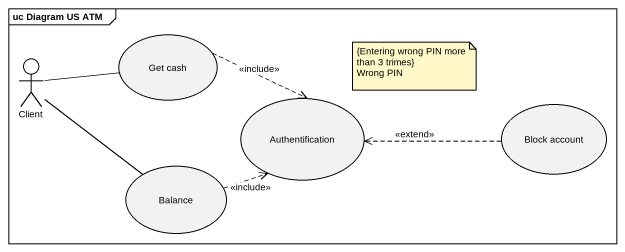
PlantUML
@startuml
mainframe uc Diagram US ATM
usecase "Get cash" as Get_cash
actor Client
usecase Authentification
usecase "Block account" as Block_account
usecase Balance
Get_cash .right.> Authentification : <<include>>
Client -right- Get_cash
Client -right- Balance
Block_account .left.> Authentification : <<extend>>
Balance .right.> Authentification : <<include>>
note as N1
  {Entering wrong PIN more than 3 trimes}
  Wrong PIN
end note
@enduml
